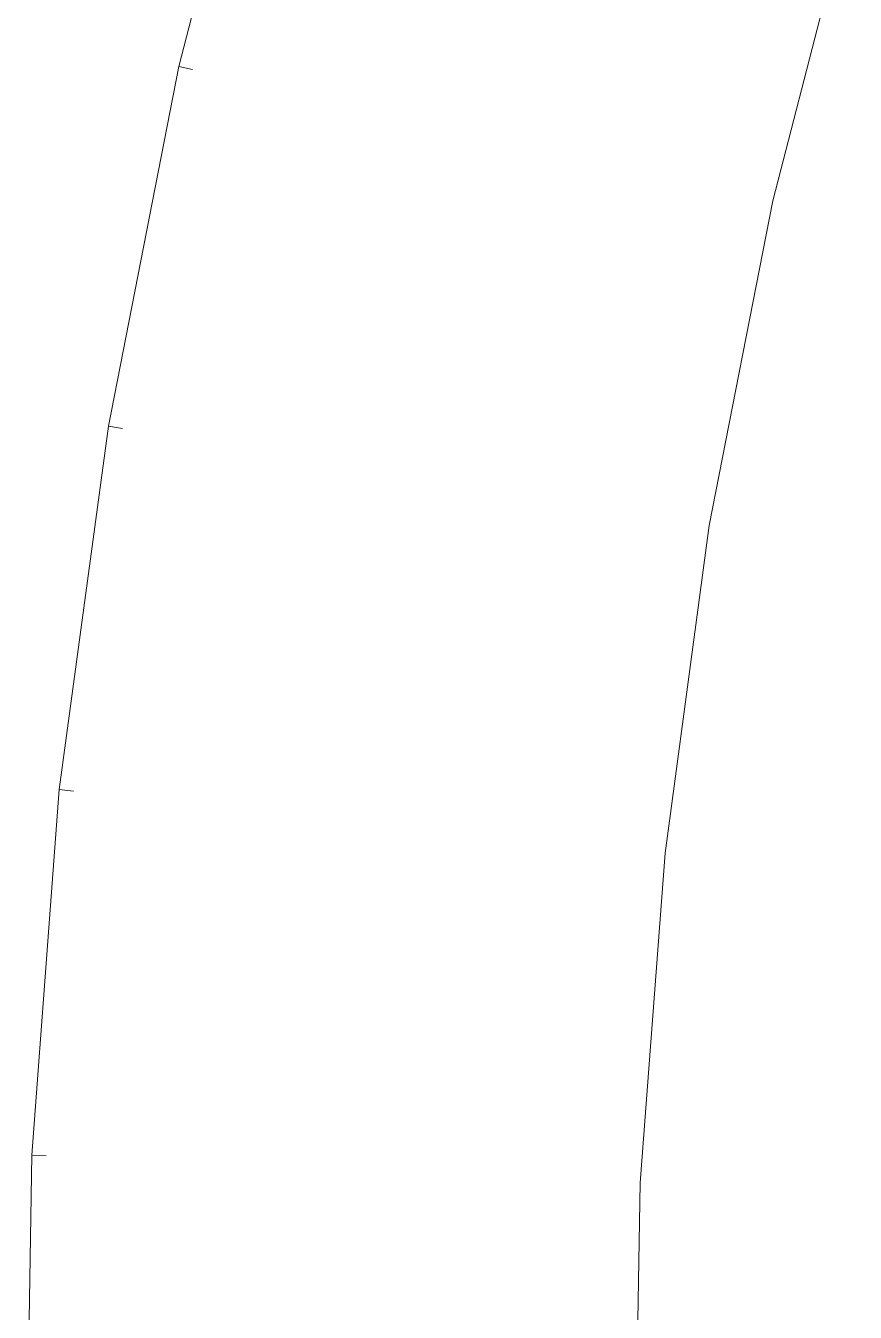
# Model space of a CAD drawing. Header units: metres. Extents: x 311 to 403, y 3 to 1186.
# Drawn here: x 310.9491 to 311.2154, y 1182.6511 to 1183.064 of the extents above; entities that cross this region are included whole.
import ezdxf

# ---------------------------------------------------------------- set-up
doc = ezdxf.new("R2010")
doc.units = ezdxf.units.M
doc.linetypes.add('JacobsDash', pattern=[0.0045, 0.003, -0.0015])
doc.layers.add('A-FLOR', color=7, linetype='Continuous', lineweight=50)
doc.layers.add('A-FLOR-HDLN', color=7, linetype='JacobsDash', lineweight=18)

msp = doc.modelspace()

# ---------------------------------------------------------------- linework, layer by layer
at = {"layer": 'A-FLOR', "lineweight": 9}
for p, q in [((311.02761, 1183.16494), (310.99825, 1183.051)), ((311.18894, 1183.00782), (311.21542, 1183.1106)), ((310.99825, 1183.051), (310.97566, 1182.93553)), ((311.16856, 1182.90366), (311.18894, 1183.00782)), ((310.97566, 1182.93553), (310.95991, 1182.81892)), ((311.15436, 1182.79847), (311.16856, 1182.90366)), ((310.95991, 1182.81892), (310.95106, 1182.70159)), ((311.14637, 1182.69263), (311.15436, 1182.79847)), ((310.95106, 1182.70159), (310.94913, 1182.58396)), ((311.14463, 1182.58652), (311.14637, 1182.69263))]:
    msp.add_line(p, q, dxfattribs=at)
at = {"layer": 'A-FLOR-HDLN', "lineweight": 9}
for p, q in [((310.99825, 1183.051), (311.0027, 1183.04999)), ((310.97566, 1182.93553), (310.98019, 1182.93478)), ((310.95991, 1182.81892), (310.96451, 1182.81843)), ((310.95106, 1182.70159), (310.95571, 1182.70138))]:
    msp.add_line(p, q, dxfattribs=at)

doc.saveas('drawing.dxf')
